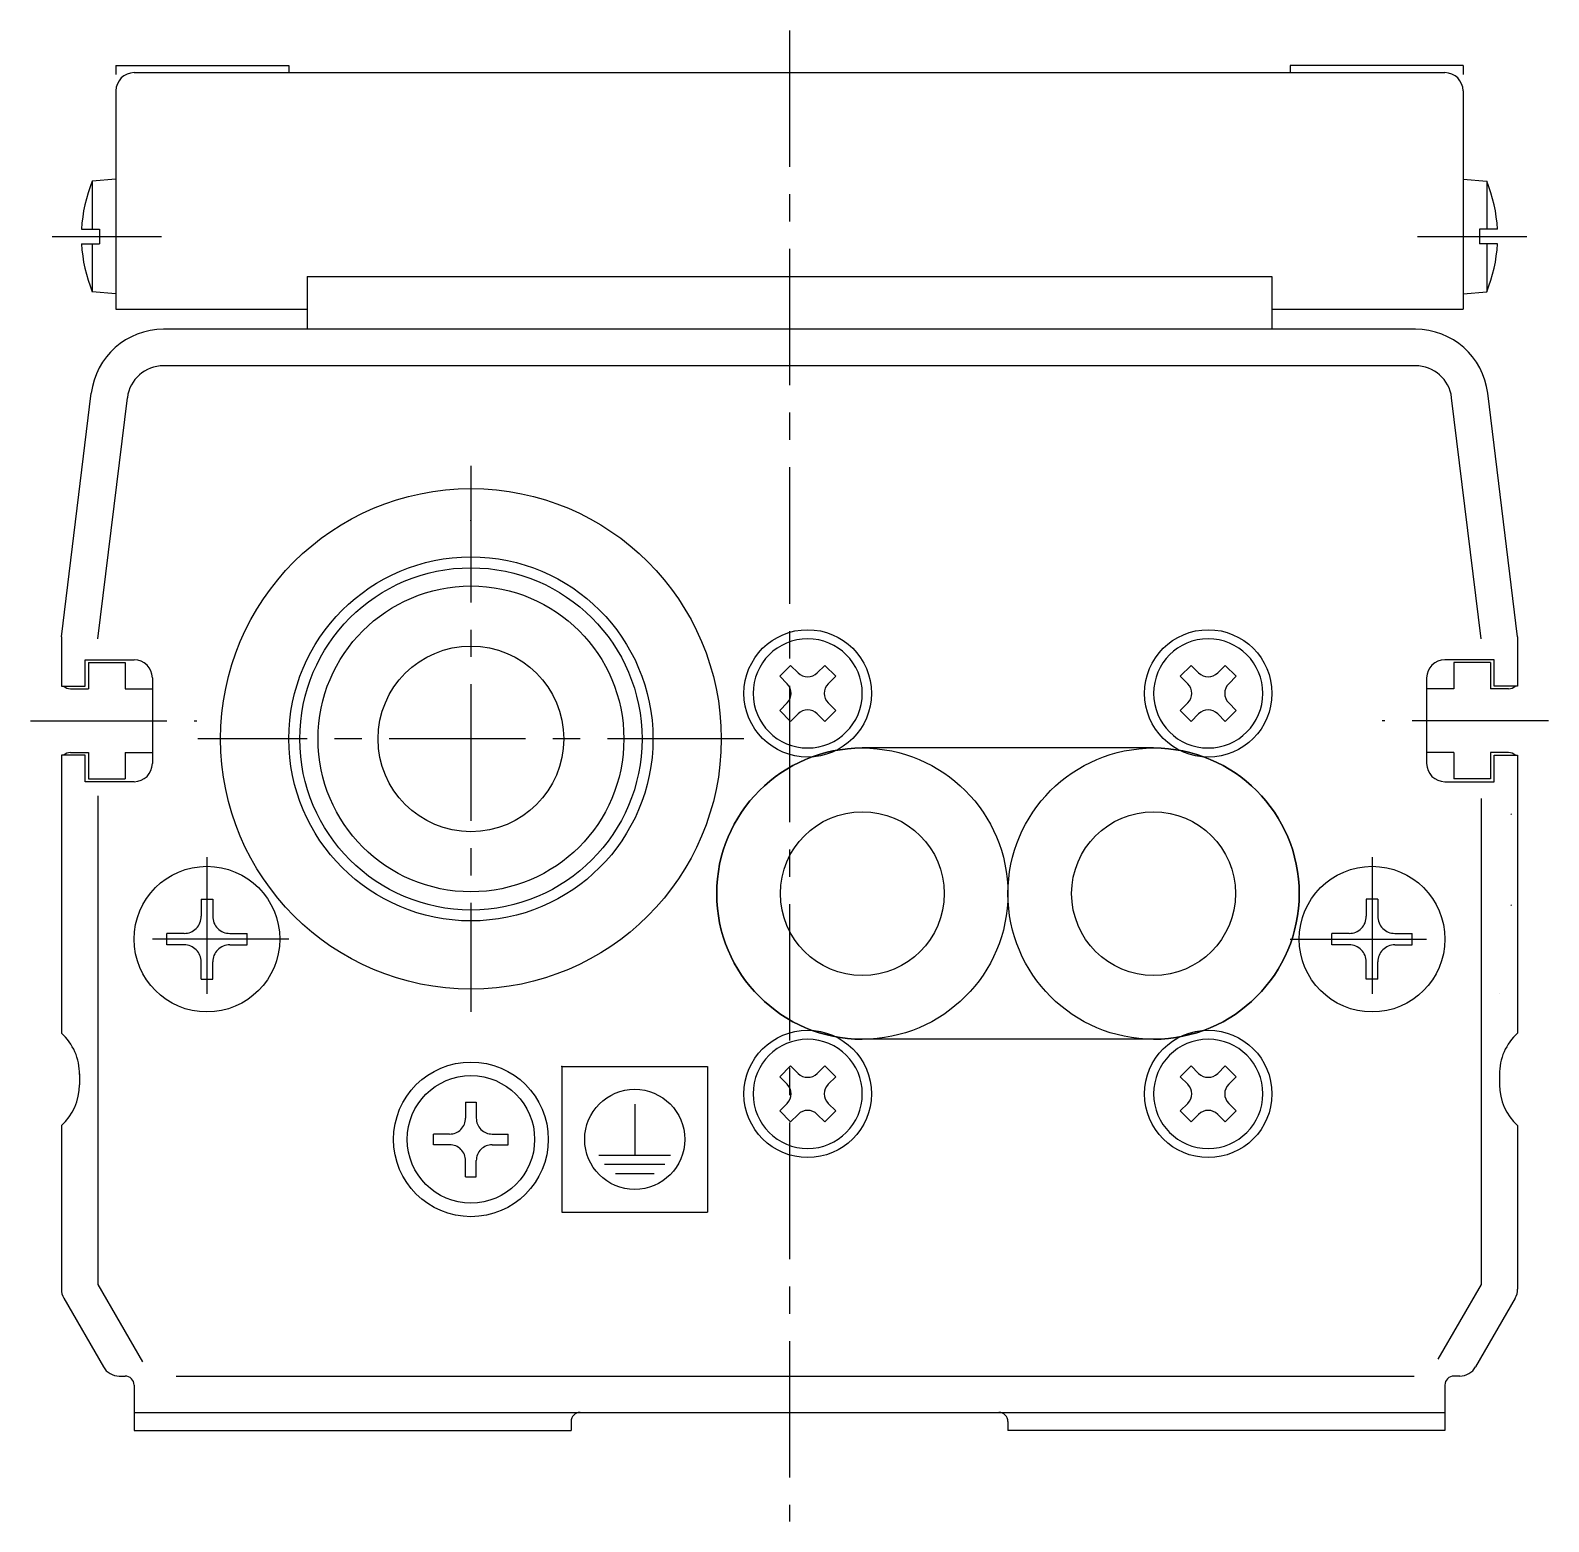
# Model space of a CAD drawing. Extents: x -684 to 308, y -74 to 438.
# Drawn here: x -657.1 to -573.7, y 150.8 to 232.8 of the extents above; entities that cross this region are included whole.
import ezdxf

# ---------------------------------------------------------------- set-up
doc = ezdxf.new("R2010")
doc.units = 0
doc.linetypes.add('CENTER', pattern=[12, 7.5, -1.5, 1.5, -1.5])
doc.linetypes.add('CONTINOUS', pattern=[0])
doc.layers.get('0').update_dxf_attribs({"linetype": 'CONTINUOUS'})
doc.layers.add('CENTER', color=1, linetype='CENTER')

# ---------------------------------------------------------------- blocks, each defined once
blk = doc.blocks.new('DTL0003')
at = {"color": 0, "linetype": 'CONTINUOUS'}
for p, q in [((0, 0), (0, -8)), ((0, 0), (8, 0)), ((8, 0), (8, -8)), ((4, -2.07), (4, -4.87)), ((2.034, -4.87), (5.966, -4.87)), ((2.343, -5.37), (5.657, -5.37)), ((2.938, -5.87), (5.062, -5.87)), ((0, -8), (8, -8))]:
    blk.add_line(p, q, dxfattribs=at)
blk.add_circle((4, -4), 2.75, dxfattribs=at)
at = {"color": 0}
blk.add_point((0, 0), dxfattribs=at)
blk = doc.blocks.new('DTL0004')
at = {"color": 0, "linetype": 'CONTINUOUS'}
for radius in [13.75, 10, 9.4, 8.4, 5.1]:
    blk.add_circle((0, 0), radius, dxfattribs=at)
at = {"color": 0}
for p in [(0, 12), (0, 0)]:
    blk.add_point(p, dxfattribs=at)

msp = doc.modelspace()

# ---------------------------------------------------------------- linework, layer by layer
at = {"color": 7, "linetype": 'CONTINOUS'}
for p, q in [((-652.353, 230.847), (-642.853, 230.847)), ((-652.353, 230.847), (-652.353, 230.347)), ((-651.353, 230.447), (-579.353, 230.447)), ((-642.853, 230.847), (-642.853, 230.447)), ((-587.853, 230.847), (-587.853, 230.447)), ((-578.353, 230.847), (-587.853, 230.847)), ((-578.353, 230.847), (-578.353, 230.347)), ((-652.353, 229.447), (-652.353, 217.447)), ((-578.353, 229.447), (-578.353, 217.447)), ((-652.353, 224.597), (-653.653, 224.483)), ((-653.653, 224.483), (-653.653, 221.847)), ((-652.353, 224.597), (-652.353, 218.297)), ((-578.353, 224.597), (-578.353, 218.297)), ((-578.353, 224.597), (-577.053, 224.483)), ((-577.053, 224.483), (-577.053, 221.847)), ((-654.243, 221.847), (-653.253, 221.847)), ((-654.243, 221.047), (-653.253, 221.047)), ((-653.653, 221.047), (-653.653, 218.411)), ((-653.253, 221.847), (-653.253, 221.047)), ((-576.463, 221.847), (-577.453, 221.847)), ((-577.453, 221.847), (-577.453, 221.047)), ((-576.463, 221.047), (-577.453, 221.047)), ((-577.053, 221.047), (-577.053, 218.411)), ((-641.853, 219.247), (-588.853, 219.247)), ((-641.853, 219.247), (-641.853, 216.347)), ((-588.853, 219.247), (-588.853, 216.347)), ((-652.353, 218.297), (-653.653, 218.411)), ((-578.353, 218.297), (-577.053, 218.411)), ((-652.353, 217.447), (-641.853, 217.447)), ((-588.853, 217.447), (-578.353, 217.447)), ((-580.965, 216.347), (-649.741, 216.347)), ((-580.965, 214.347), (-649.741, 214.347)), ((-655.353, 199.461), (-653.711, 212.834)), ((-575.353, 199.461), (-576.995, 212.834)), ((-653.353, 199.339), (-651.726, 212.591)), ((-577.353, 199.339), (-578.98, 212.591)), ((-655.353, 199.461), (-655.353, 196.747)), ((-575.353, 199.461), (-575.353, 196.747)), ((-654.053, 198.197), (-651.353, 198.197)), ((-654.053, 196.747), (-654.053, 198.197)), ((-653.853, 198.047), (-651.853, 198.047)), ((-653.853, 198.047), (-653.853, 196.597)), ((-651.853, 198.047), (-651.853, 196.597)), ((-615.29, 197.885), (-615.891, 197.284)), ((-614.878, 197.472), (-615.29, 197.885)), ((-613.416, 197.885), (-613.829, 197.472)), ((-612.815, 197.284), (-613.416, 197.885)), ((-593.29, 197.885), (-593.891, 197.284)), ((-592.878, 197.472), (-593.29, 197.885)), ((-591.416, 197.885), (-591.829, 197.472)), ((-590.815, 197.284), (-591.416, 197.885)), ((-576.653, 198.197), (-579.353, 198.197)), ((-576.853, 198.047), (-578.853, 198.047)), ((-578.853, 198.047), (-578.853, 196.597)), ((-576.853, 198.047), (-576.853, 196.597)), ((-576.653, 196.747), (-576.653, 198.197)), ((-650.353, 197.197), (-650.353, 192.497)), ((-615.891, 197.284), (-615.479, 196.871)), ((-613.228, 196.871), (-612.815, 197.284)), ((-593.891, 197.284), (-593.479, 196.871)), ((-591.228, 196.871), (-590.815, 197.284)), ((-580.353, 197.197), (-580.353, 192.497)), ((-655.353, 196.747), (-654.053, 196.747)), ((-654.853, 196.597), (-653.853, 196.597)), ((-651.853, 196.597), (-650.353, 196.597)), ((-650.353, 196.597), (-650.353, 193.097)), ((-578.853, 196.597), (-580.353, 196.597)), ((-580.353, 196.597), (-580.353, 193.097)), ((-575.853, 196.597), (-576.853, 196.597)), ((-575.353, 196.747), (-576.653, 196.747)), ((-615.479, 195.822), (-615.891, 195.41)), ((-615.891, 195.41), (-615.29, 194.809)), ((-615.29, 194.809), (-614.878, 195.221)), ((-613.829, 195.221), (-613.416, 194.809)), ((-613.416, 194.809), (-612.815, 195.41)), ((-612.815, 195.41), (-613.228, 195.822)), ((-593.479, 195.822), (-593.891, 195.41)), ((-593.891, 195.41), (-593.29, 194.809)), ((-593.29, 194.809), (-592.878, 195.221)), ((-591.829, 195.221), (-591.416, 194.809)), ((-591.416, 194.809), (-590.815, 195.41)), ((-590.815, 195.41), (-591.228, 195.822)), ((-654.053, 192.947), (-655.353, 192.947)), ((-655.353, 192.947), (-655.353, 177.683)), ((-654.853, 193.097), (-653.853, 193.097)), ((-654.053, 191.497), (-654.053, 192.947)), ((-653.853, 193.097), (-653.853, 191.647)), ((-651.853, 193.097), (-650.353, 193.097)), ((-651.853, 193.097), (-651.853, 191.647)), ((-595.353, 193.347), (-611.353, 193.347)), ((-578.853, 193.097), (-580.353, 193.097)), ((-578.853, 193.097), (-578.853, 191.647)), ((-575.853, 193.097), (-576.853, 193.097)), ((-576.853, 193.097), (-576.853, 191.647)), ((-576.653, 192.947), (-575.353, 192.947)), ((-576.653, 191.497), (-576.653, 192.947)), ((-575.353, 192.947), (-575.353, 177.683)), ((-651.353, 191.497), (-654.053, 191.497)), ((-653.853, 191.647), (-651.853, 191.647)), ((-579.353, 191.497), (-576.653, 191.497)), ((-576.853, 191.647), (-578.853, 191.647)), ((-653.353, 190.718), (-653.353, 163.883)), ((-577.353, 190.569), (-577.353, 163.883)), ((-647.667, 185.047), (-647.039, 185.047)), ((-647.667, 185.047), (-647.667, 184.101)), ((-647.039, 185.047), (-647.039, 184.101)), ((-583.667, 185.047), (-583.667, 184.101)), ((-583.039, 185.047), (-583.667, 185.047)), ((-583.039, 185.047), (-583.039, 184.101)), ((-648.607, 183.161), (-649.553, 183.161)), ((-649.553, 182.533), (-649.553, 183.161)), ((-646.099, 183.161), (-645.153, 183.161)), ((-645.153, 182.533), (-645.153, 183.161)), ((-584.607, 183.161), (-585.553, 183.161)), ((-585.553, 182.533), (-585.553, 183.161)), ((-582.099, 183.161), (-581.153, 183.161)), ((-581.153, 182.533), (-581.153, 183.161)), ((-648.607, 182.533), (-649.553, 182.533)), ((-646.099, 182.533), (-645.153, 182.533)), ((-584.607, 182.533), (-585.553, 182.533)), ((-582.099, 182.533), (-581.153, 182.533)), ((-647.667, 180.647), (-647.667, 181.593)), ((-647.039, 180.647), (-647.039, 181.593)), ((-583.667, 180.647), (-583.667, 181.593)), ((-583.039, 180.647), (-583.039, 181.593)), ((-647.667, 180.647), (-647.039, 180.647)), ((-583.039, 180.647), (-583.667, 180.647)), ((-576.353, 179.847), (-576.353, 179.847)), ((-595.353, 177.347), (-611.353, 177.347)), ((-654.353, 175.447), (-654.353, 174.847)), ((-615.29, 175.885), (-615.891, 175.284)), ((-615.891, 175.284), (-615.479, 174.871)), ((-614.878, 175.472), (-615.29, 175.885)), ((-613.416, 175.885), (-613.829, 175.472)), ((-612.815, 175.284), (-613.416, 175.885)), ((-613.228, 174.871), (-612.815, 175.284)), ((-593.29, 175.885), (-593.891, 175.284)), ((-593.891, 175.284), (-593.479, 174.871)), ((-592.878, 175.472), (-593.29, 175.885)), ((-591.416, 175.885), (-591.829, 175.472)), ((-590.815, 175.284), (-591.416, 175.885)), ((-591.228, 174.871), (-590.815, 175.284)), ((-576.353, 175.447), (-576.353, 174.847)), ((-633.146, 173.897), (-632.56, 173.897)), ((-633.146, 173.897), (-633.146, 173.016)), ((-632.56, 173.897), (-632.56, 173.016)), ((-615.479, 173.822), (-615.891, 173.41)), ((-612.815, 173.41), (-613.228, 173.822)), ((-593.479, 173.822), (-593.891, 173.41)), ((-590.815, 173.41), (-591.228, 173.822)), ((-615.891, 173.41), (-615.29, 172.809)), ((-615.29, 172.809), (-614.878, 173.221)), ((-613.829, 173.221), (-613.416, 172.809)), ((-613.416, 172.809), (-612.815, 173.41)), ((-593.891, 173.41), (-593.29, 172.809)), ((-593.29, 172.809), (-592.878, 173.221)), ((-591.829, 173.221), (-591.416, 172.809)), ((-591.416, 172.809), (-590.815, 173.41)), ((-655.353, 172.611), (-655.353, 163.615)), ((-634.022, 172.14), (-634.903, 172.14)), ((-634.903, 171.554), (-634.903, 172.14)), ((-631.684, 172.14), (-630.803, 172.14)), ((-630.803, 171.554), (-630.803, 172.14)), ((-575.353, 172.611), (-575.353, 163.615)), ((-634.022, 171.554), (-634.903, 171.554)), ((-631.684, 171.554), (-630.803, 171.554)), ((-633.146, 169.797), (-633.146, 170.678)), ((-632.56, 169.797), (-632.56, 170.678)), ((-633.146, 169.797), (-632.56, 169.797)), ((-653.353, 163.883), (-650.9, 159.634)), ((-577.353, 163.883), (-579.731, 159.765)), ((-655.219, 163.115), (-653.044, 159.347)), ((-575.487, 163.115), (-577.662, 159.347)), ((-652.178, 158.847), (-651.853, 158.847)), ((-651.937, 158.847), (-651.853, 158.847)), ((-649.038, 158.847), (-581.03, 158.847)), ((-578.528, 158.847), (-578.853, 158.847)), ((-578.769, 158.847), (-578.853, 158.847)), ((-651.353, 158.347), (-651.353, 155.847)), ((-579.353, 158.347), (-579.353, 155.847)), ((-651.353, 156.847), (-579.353, 156.847)), ((-627.353, 156.347), (-627.353, 155.847)), ((-603.353, 156.347), (-603.353, 155.847)), ((-651.353, 155.847), (-627.353, 155.847)), ((-579.353, 155.847), (-603.353, 155.847))]:
    msp.add_line(p, q, dxfattribs=at)
for centre, radius in [((-614.353, 196.347), 3.5), ((-592.353, 196.347), 3.5), ((-611.353, 185.347), 8), ((-595.353, 185.347), 8), ((-611.353, 185.347), 4.5), ((-595.353, 185.347), 4.5), ((-647.353, 182.847), 4), ((-583.353, 182.847), 4), ((-614.353, 174.347), 3.5), ((-592.353, 174.347), 3.5), ((-632.853, 171.847), 4.25), ((-632.853, 171.847), 3.5)]:
    msp.add_circle(centre, radius, dxfattribs=at)
for centre, radius, start, end in [((-651.353, 229.447), 1, 90, 180), ((-579.353, 229.447), 1, 0, 90), ((-646.271, 221.447), 7.982, 157.64347, 177.12772), ((-584.435, 221.447), 7.982, 2.87228, 22.35653), ((-646.271, 221.447), 7.982, 182.87228, 202.35653), ((-584.435, 221.447), 7.982, 337.64347, 357.12772), ((-649.741, 212.347), 4, 90, 173), ((-580.965, 212.347), 4, 7, 90), ((-649.741, 212.347), 2, 90, 173), ((-580.965, 212.347), 2, 7, 90), ((-614.353, 196.347), 3, 0, 359.99971), ((-592.353, 196.347), 3, 0, 359.99971), ((-651.353, 197.197), 1, 0, 90), ((-579.353, 197.197), 1, 90, 180), ((-616.003, 196.347), 0.742, 315.00006, 45), ((-614.353, 197.997), 0.742, 225.00005, 315.00003), ((-612.703, 196.347), 0.742, 135.00005, 225.00004), ((-594.003, 196.347), 0.742, 315.00006, 45), ((-592.353, 197.997), 0.742, 225.00005, 315.00003), ((-590.703, 196.347), 0.742, 135.00005, 225.00004), ((-654.853, 197.097), 0.5, 224.427, 270), ((-575.853, 197.097), 0.5, 270, 315.573), ((-614.353, 194.697), 0.742, 45.00004, 135), ((-592.353, 194.697), 0.742, 45.00004, 135), ((-654.853, 192.597), 0.5, 90, 135.573), ((-611.353, 185.347), 8, 90, 270), ((-595.353, 185.347), 8, 270, 90), ((-575.853, 192.597), 0.5, 44.427, 90), ((-651.353, 192.497), 1, 270, 0), ((-579.353, 192.497), 1, 180, 270), ((-574.037, 188.609), 2, 145.98959, 147.35495), ((-574.037, 183.609), 2, 145.98959, 147.35495), ((-574.037, 183.609), 2, 145.98959, 147.35495), ((-648.607, 184.101), 0.94, 269.99996, 0), ((-646.099, 184.101), 0.94, 179.99998, 270.00002), ((-584.607, 184.101), 0.94, 269.99998, 0.00002), ((-582.099, 184.101), 0.94, 180, 270.00004), ((-648.607, 181.593), 0.94, 0.00003, 90.00006), ((-646.099, 181.593), 0.94, 90.00001, 180.00005), ((-584.607, 181.593), 0.94, 359.99995, 89.99999), ((-582.099, 181.593), 0.94, 89.99994, 179.99997), ((-657.353, 175.447), 3, 359.20631, 48.18969), ((-573.353, 175.447), 3, 131.81031, 180.79369), ((-614.353, 174.347), 3, 0, 359.99971), ((-592.353, 174.347), 3, 0, 359.99971), ((-614.353, 175.997), 0.742, 225.00005, 315.00003), ((-592.353, 175.997), 0.742, 225.00005, 315.00003), ((-657.353, 174.847), 3, 311.81031, 360), ((-616.003, 174.347), 0.742, 315.00006, 45), ((-612.703, 174.347), 0.742, 135.00005, 225.00004), ((-594.003, 174.347), 0.742, 315.00006, 45), ((-590.703, 174.347), 0.742, 135.00005, 225.00004), ((-573.353, 174.847), 3, 180, 228.18969), ((-634.022, 173.016), 0.876, 269.99996, 0), ((-631.684, 173.016), 0.876, 179.99998, 270.00002), ((-614.353, 172.697), 0.742, 45.00004, 135), ((-592.353, 172.697), 0.742, 45.00004, 135), ((-634.022, 170.678), 0.876, 0.00003, 90.00006), ((-631.684, 170.678), 0.876, 90.00001, 180.00005), ((-654.353, 163.615), 1, 180, 210), ((-576.353, 163.615), 1, 330, 0), ((-652.178, 159.847), 1, 210, 270), ((-578.528, 159.847), 1, 270, 330), ((-651.853, 158.347), 0.5, 0, 90), ((-578.853, 158.347), 0.5, 90, 180), ((-626.853, 156.347), 0.5, 90, 180), ((-603.853, 156.347), 0.5, 0, 90)]:
    msp.add_arc(centre, radius, start, end, dxfattribs=at)
at = {"layer": 'CENTER', "color": 1, "linetype": 'CENTER'}
for p, q in [((-615.353, 232.77), (-615.353, 150.847)), ((-655.853, 221.447), (-649.853, 221.447)), ((-580.853, 221.447), (-574.853, 221.447)), ((-632.853, 208.847), (-632.853, 178.847)), ((-657.054, 194.847), (-647.909, 194.847)), ((-573.652, 194.847), (-582.797, 194.847)), ((-617.853, 193.847), (-647.853, 193.847)), ((-647.353, 187.347), (-647.353, 178.347)), ((-583.353, 187.347), (-583.353, 178.347)), ((-642.853, 182.847), (-651.853, 182.847)), ((-587.853, 182.847), (-578.853, 182.847))]:
    msp.add_line(p, q, dxfattribs=at)

# ---------------------------------------------------------------- block references
at = {"color": 7, "zscale": 2}
for name, p in [('DTL0004', (-632.853, 193.847)), ('DTL0003', (-627.853, 175.847))]:
    msp.add_blockref(name, p, dxfattribs=at)

doc.saveas('drawing.dxf')
